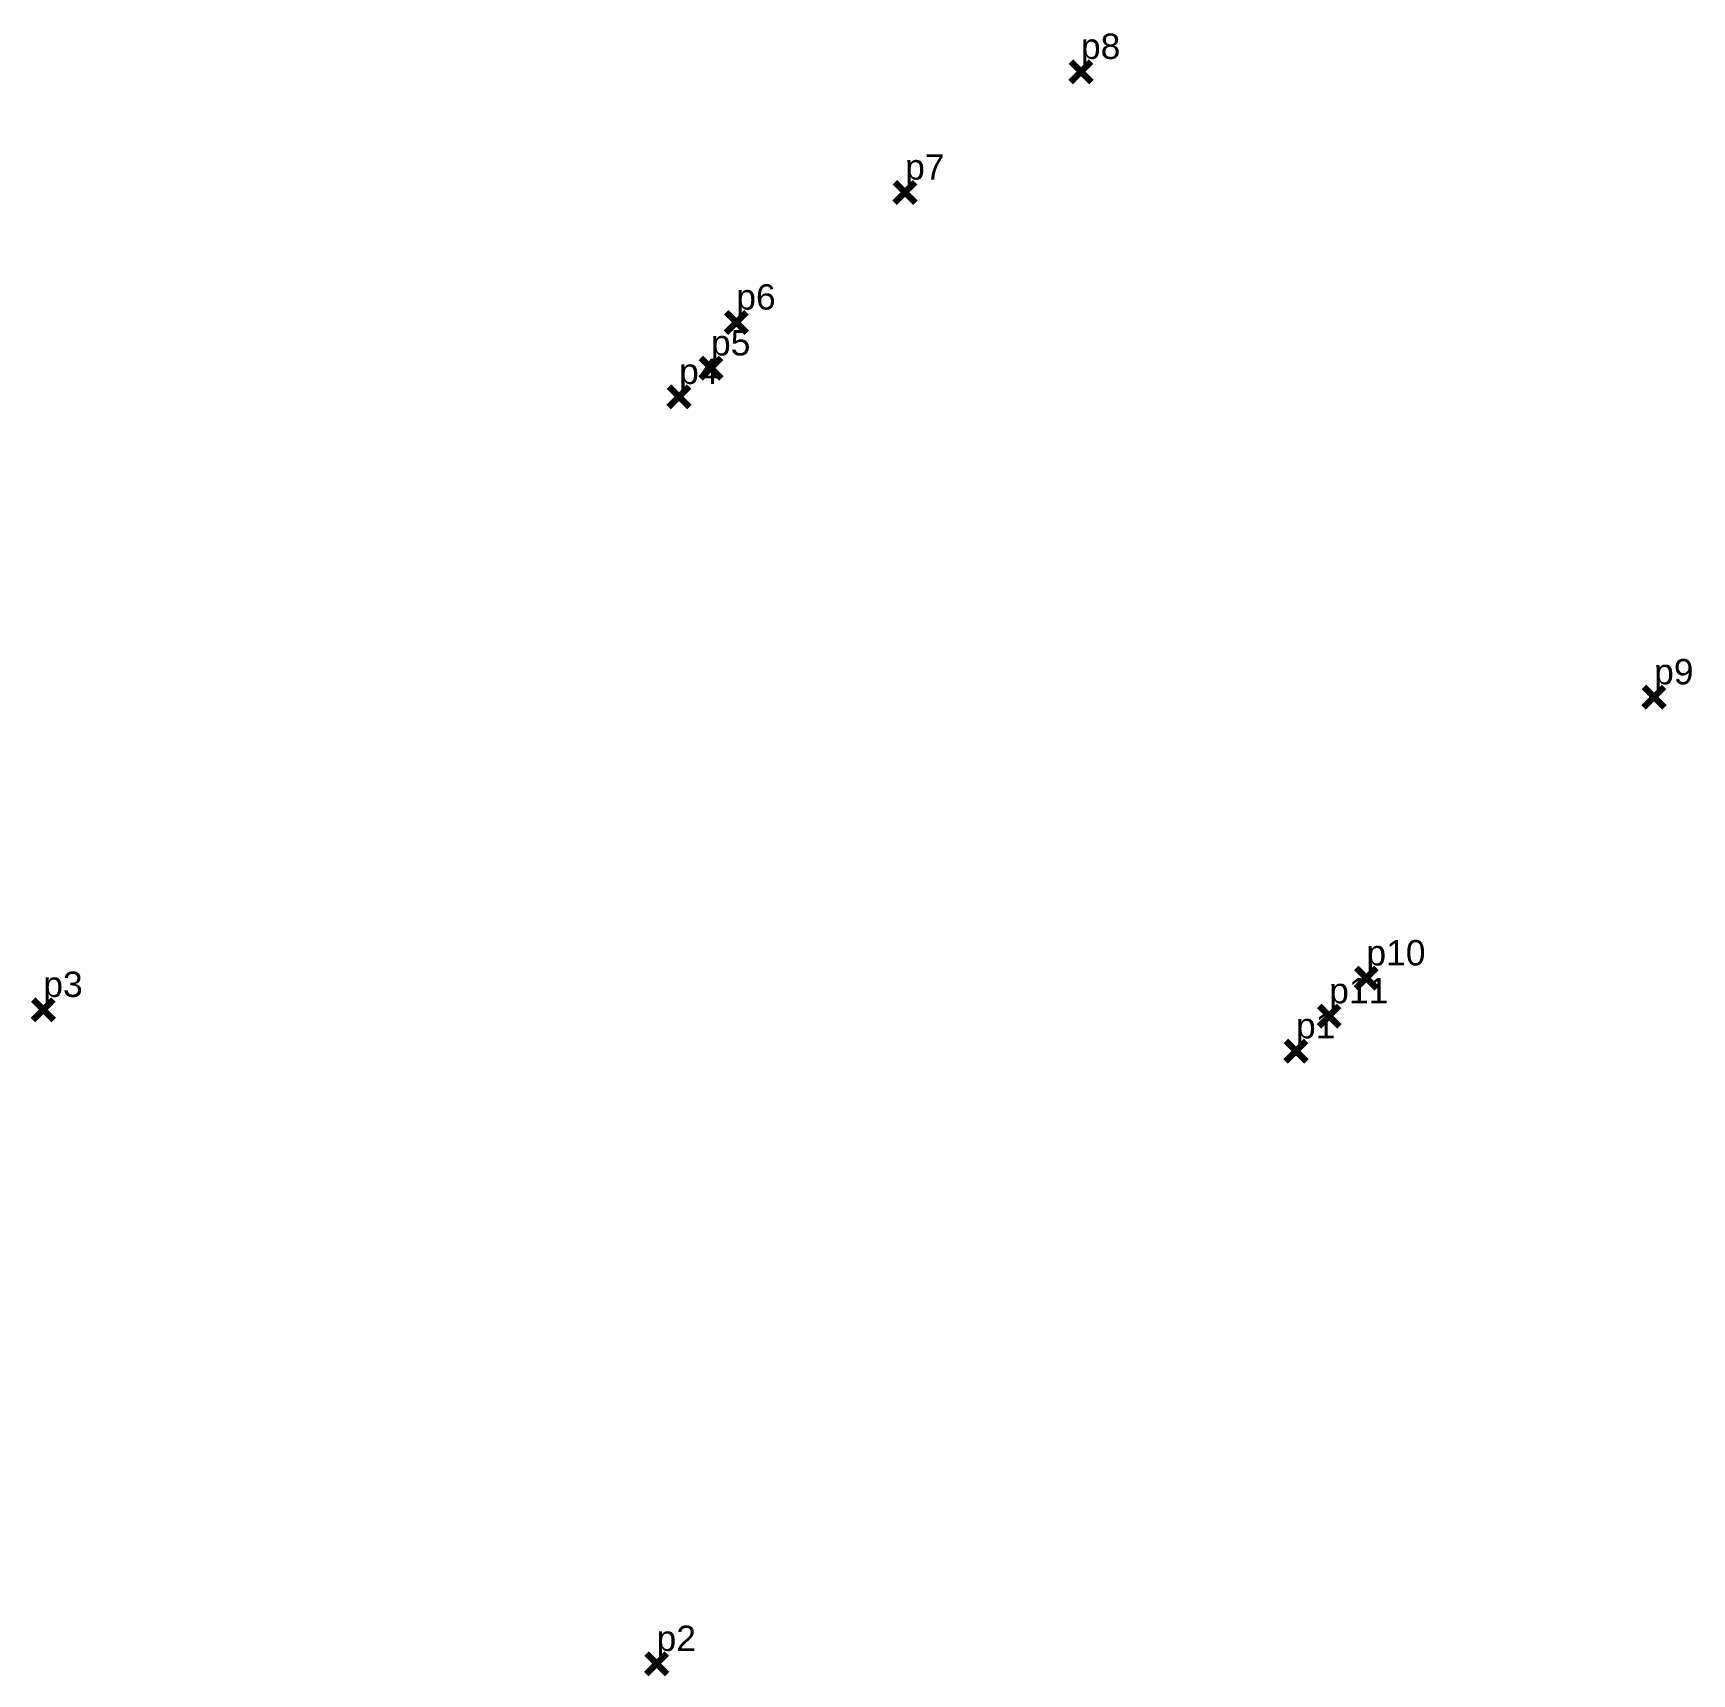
# Model space of a CAD drawing. Header units: millimetres. Extents: x 610816.9 to 610849.6, y 1316614.4 to 1316646.7.
import ezdxf

# ---------------------------------------------------------------- set-up
doc = ezdxf.new("R2010")
doc.units = ezdxf.units.MM
doc.header["$PDMODE"] = 3
doc.header["$PDSIZE"] = 0.2
doc.layers.add('Point', color=5, linetype='CONTINUOUS', lineweight=100)
doc.layers.add('Point_Name', color=1, linetype='CONTINUOUS', lineweight=100)
doc.styles.get("Standard").update_dxf_attribs({"font": 'arial.ttf', "width": 0.65})

msp = doc.modelspace()

# ---------------------------------------------------------------- linework, layer by layer
at = {"layer": 'Point'}
for p in [(610837.533, 1316645.988, 128.992), (610834.067, 1316643.61, 129.259), (610830.738, 1316641.048, 128.911), (610830.24, 1316640.144, 128.835), (610829.611, 1316639.582, 128.951), (610848.832, 1316633.662, 128.176), (610843.16, 1316628.122, 128.209), (610817.078, 1316627.5, 128.54), (610842.426, 1316627.375, 128.189), (610841.772, 1316626.685, 128.269), (610829.167, 1316614.61, 127.95)]:
    msp.add_point(p, dxfattribs=at)

# ---------------------------------------------------------------- texts
at = {"layer": 'Point_Name'}
for s, p in [('p8', (610837.533, 1316646.238)), ('p7', (610834.067, 1316643.86)), ('p6', (610830.738, 1316641.298)), ('p5', (610830.24, 1316640.394)), ('p4', (610829.611, 1316639.832)), ('p9', (610848.832, 1316633.912)), ('p10', (610843.16, 1316628.372)), ('p3', (610817.078, 1316627.75)), ('p11', (610842.426, 1316627.625)), ('p1', (610841.772, 1316626.935)), ('p2', (610829.167, 1316614.86))]:
    msp.add_text(s, height=0.5, dxfattribs=at).set_placement(p)

doc.saveas('drawing.dxf')
